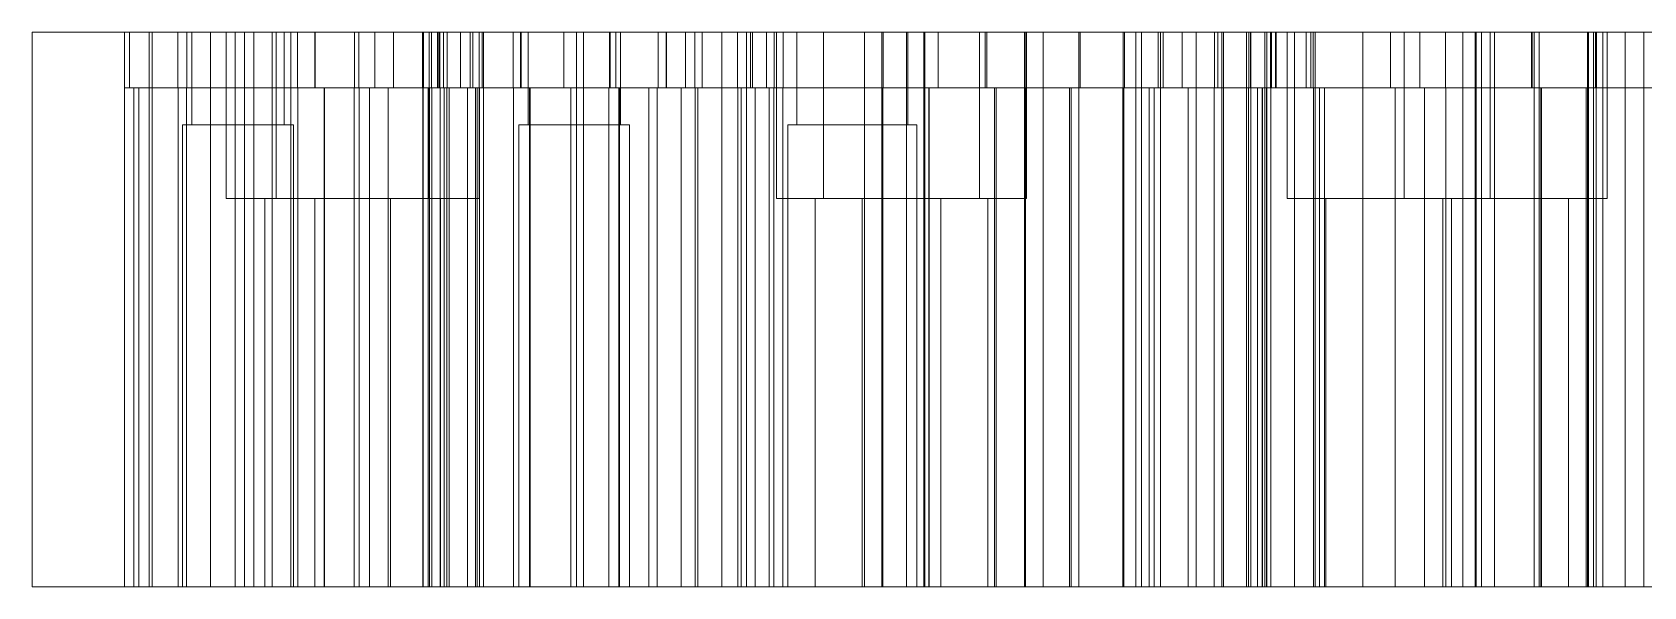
# Model space of a CAD drawing. Header units: millimetres. Extents: x 494 to 18201, y 224 to 11417.
# Drawn here: x 16304.2 to 16391.5, y 2505.9 to 2535.9 of the extents above; entities that cross this region are included whole.
import ezdxf
from ezdxf.lldxf.tags import DXFTag

# ---------------------------------------------------------------- set-up
doc = ezdxf.new("R2010")
doc.units = ezdxf.units.MM
for name, color, linetype in [('DIE', 7, 'Continuous'), ('DIE_W', 1, 'Continuous'), ('DIM', 7, 'Continuous')]:
    doc.layers.add(name, color=color, linetype=linetype)
tags = doc.linetypes.add('DASHED', pattern='A,12.86,[0,arial.ttf,S=0,R=0,X=0,Y=0],-12.86', length=25.72).pattern_tags.tags
tags[12:13] = [DXFTag(74, 4), DXFTag(75, 0), DXFTag(340, '0'), DXFTag(46, 0.0), DXFTag(50, 0.0), DXFTag(44, 0.0), DXFTag(45, 0.0)]

msp = doc.modelspace()

# ---------------------------------------------------------------- linework, layer by layer
at = {"layer": 'DIE', "color": 6, "linetype": 'Continuous', "lineweight": 13}
for p, q in [((16309.17658, 2535.93578), (16309.17658, 2532.93578)), ((16312.05678, 2535.93578), (16309.17658, 2535.93578)), ((16312.05678, 2535.93578), (16318.5444, 2535.93578)), ((16319.48935, 2535.93578), (16318.5444, 2535.93578)), ((16319.48935, 2535.93578), (16319.48935, 2532.93578)), ((16319.48935, 2535.93578), (16321.85931, 2535.93578)), ((16325.31096, 2535.93578), (16321.85931, 2535.93578)), ((16326.12434, 2535.93578), (16325.31096, 2535.93578)), ((16326.12434, 2535.93578), (16326.12434, 2532.93578)), ((16326.12434, 2535.93578), (16327.38206, 2535.93578)), ((16327.38206, 2535.93578), (16332.97067, 2535.93578)), ((16335.44625, 2535.93578), (16332.97067, 2535.93578)), ((16309.17658, 2532.93578), (16312.05678, 2532.93578)), ((16318.5444, 2532.93578), (16312.05678, 2532.93578)), ((16319.48935, 2532.93578), (16318.5444, 2532.93578)), ((16319.48935, 2532.93578), (16321.85931, 2532.93578)), ((16325.31096, 2532.93578), (16321.85931, 2532.93578)), ((16326.12434, 2532.93578), (16325.31096, 2532.93578)), ((16326.12434, 2532.93578), (16327.38206, 2532.93578)), ((16332.97067, 2532.93578), (16327.38206, 2532.93578)), ((16335.44625, 2532.93578), (16332.97067, 2532.93578))]:
    msp.add_line(p, q, dxfattribs=at)
at = {"layer": 'DIE', "color": 155, "linetype": 'DASHED', "lineweight": 13, "ltscale": 0.501132}
for p, q in [((16309.17942, 2535.93578), (16309.17942, 2532.93578)), ((16309.45266, 2535.93578), (16309.45266, 2532.93578)), ((16310.5186, 2535.93579), (16310.5186, 2505.93579)), ((16310.5186, 2535.93579), (16310.5186, 2505.93579)), ((16310.67658, 2535.93579), (16310.67658, 2505.93579)), ((16310.67658, 2535.93579), (16310.67658, 2505.93579)), ((16312.55056, 2535.93578), (16312.55056, 2532.93578)), ((16313.83455, 2535.93579), (16313.83455, 2505.93579)), ((16313.83455, 2535.93579), (16313.83455, 2505.93579)), ((16315.67658, 2535.93579), (16315.67658, 2505.93579)), ((16315.67658, 2535.93579), (16315.67658, 2505.93579)), ((16316.17658, 2535.93579), (16316.17658, 2505.93579)), ((16318.17658, 2535.93579), (16318.17658, 2505.93579)), ((16319.48946, 2535.93578), (16319.48946, 2532.93578)), ((16319.50443, 2535.93578), (16319.50443, 2532.93578)), ((16321.624, 2535.93578), (16321.624, 2532.93578)), ((16322.73161, 2535.93578), (16322.73161, 2532.93578)), ((16323.75262, 2535.93578), (16323.75262, 2532.93578)), ((16325.36901, 2535.93578), (16325.36901, 2532.93578)), ((16325.80074, 2535.93579), (16325.80074, 2532.93579)), ((16326.12792, 2535.93578), (16326.12792, 2532.93578)), ((16326.25823, 2535.93578), (16326.25823, 2532.93578)), ((16326.45069, 2535.93579), (16326.45069, 2532.93579)), ((16326.65476, 2535.93579), (16326.65476, 2532.93579)), ((16327.89816, 2535.93579), (16327.89816, 2532.93579)), ((16328.0382, 2535.93579), (16328.0382, 2532.93579)), ((16328.54354, 2535.93579), (16328.54354, 2532.93579)), ((16328.61771, 2535.93579), (16328.61771, 2532.93579)), ((16330.23331, 2535.93579), (16330.23331, 2532.93579)), ((16330.61709, 2535.93579), (16330.61709, 2532.93579)), ((16330.65021, 2535.93579), (16330.65021, 2532.93579)), ((16333.65644, 2535.93579), (16333.65644, 2532.93579)), ((16334.02925, 2535.93579), (16334.02925, 2532.93579)), ((16335.48341, 2535.93578), (16335.48341, 2532.93578)), ((16335.77859, 2535.93579), (16335.77859, 2532.93579)), ((16338.07374, 2535.93579), (16338.07374, 2532.93579)), ((16338.52639, 2535.93579), (16338.52639, 2532.93579)), ((16339.5641, 2535.93579), (16339.5641, 2532.93579)), ((16340.06345, 2535.93579), (16340.06345, 2532.93579)), ((16340.46857, 2535.93579), (16340.46857, 2532.93579)), ((16342.37736, 2535.93579), (16342.37736, 2532.93579)), ((16342.87174, 2535.93578), (16342.87174, 2505.93578)), ((16342.87174, 2535.93578), (16342.87174, 2505.93578)), ((16343.07529, 2535.93579), (16343.07529, 2532.93579)), ((16343.07923, 2535.93579), (16343.07923, 2532.93579)), ((16343.18297, 2535.93579), (16343.18297, 2532.93579)), ((16343.9409, 2535.93579), (16343.9409, 2532.93579)), ((16344.3604, 2535.93579), (16344.3604, 2532.93579)), ((16344.84221, 2535.93579), (16344.84221, 2532.93579)), ((16349.25763, 2535.93579), (16349.25763, 2532.93579)), ((16350.1877, 2535.93578), (16350.1877, 2505.93578)), ((16350.1877, 2535.93578), (16350.1877, 2505.93578)), ((16350.25855, 2535.93579), (16350.25855, 2532.93579)), ((16352.46514, 2535.93578), (16352.46514, 2505.93578)), ((16352.52972, 2535.93578), (16352.52972, 2505.93578)), ((16353.24496, 2535.93579), (16353.24496, 2532.93579)), ((16353.25187, 2535.93579), (16353.25187, 2532.93579)), ((16355.87923, 2535.93578), (16355.87923, 2532.93578)), ((16357.98835, 2535.93579), (16357.98835, 2532.93579)), ((16358.93688, 2535.93578), (16358.93688, 2532.93578)), ((16360.94445, 2535.93579), (16360.94445, 2532.93579)), ((16363.25812, 2535.93578), (16363.25812, 2532.93578)), ((16363.33331, 2535.93578), (16363.33331, 2532.93578)), ((16365.15698, 2535.93578), (16365.15698, 2532.93578)), ((16365.28691, 2535.93579), (16365.28691, 2505.93579)), ((16365.28691, 2535.93579), (16365.28691, 2505.93579)), ((16365.43382, 2535.93578), (16365.43382, 2532.93578)), ((16366.46661, 2535.93578), (16366.46661, 2532.93578)), ((16368.21266, 2535.93578), (16368.21266, 2532.93578)), ((16368.39404, 2535.93578), (16368.39404, 2532.93578)), ((16368.60287, 2535.93579), (16368.60287, 2505.93579)), ((16368.60287, 2535.93579), (16368.60287, 2505.93579)), ((16370.07004, 2535.93578), (16370.07004, 2532.93578)), ((16370.15999, 2535.93578), (16370.15999, 2532.93578)), ((16370.94489, 2535.93579), (16370.94489, 2505.93579)), ((16371.23981, 2535.93578), (16371.23981, 2532.93578)), ((16371.52198, 2535.93578), (16371.52198, 2532.93578)), ((16371.55595, 2535.93578), (16371.55595, 2532.93578)), ((16372.54154, 2535.93578), (16372.54154, 2532.93578)), ((16373.17237, 2535.93578), (16373.17237, 2532.93578)), ((16373.56502, 2535.93578), (16373.56502, 2532.93578)), ((16376.24126, 2535.93578), (16376.24126, 2532.93578)), ((16377.75292, 2535.93578), (16377.75292, 2532.93578)), ((16379.33582, 2535.93578), (16379.33582, 2532.93578)), ((16380.72902, 2535.93578), (16380.72902, 2532.93578)), ((16382.33597, 2535.93578), (16382.33597, 2505.93578)), ((16382.38345, 2535.93578), (16382.38345, 2505.93578)), ((16382.66902, 2535.93578), (16382.66902, 2505.93578)), ((16383.38602, 2535.93579), (16383.38602, 2532.93579)), ((16385.38541, 2535.93579), (16385.38541, 2532.93579)), ((16385.41852, 2535.93579), (16385.41852, 2532.93579)), ((16385.79262, 2535.93578), (16385.79262, 2532.93578)), ((16388.42475, 2535.93579), (16388.42475, 2532.93579)), ((16388.46335, 2535.93578), (16388.46335, 2505.93578)), ((16388.85085, 2535.93578), (16388.85085, 2532.93578)), ((16388.88386, 2535.93578), (16388.88386, 2505.93578)), ((16309.67895, 2505.93578), (16309.67895, 2532.93578)), ((16309.95218, 2505.93578), (16309.95218, 2532.93578)), ((16312.53377, 2505.93578), (16312.53377, 2532.93578)), ((16319.98944, 2505.93578), (16319.98944, 2532.93578)), ((16320.00441, 2505.93578), (16320.00441, 2532.93578)), ((16321.60721, 2505.93578), (16321.60721, 2532.93578)), ((16322.43792, 2505.93578), (16322.43792, 2532.93578)), ((16323.45892, 2505.93578), (16323.45892, 2532.93578)), ((16325.34472, 2505.93578), (16325.34472, 2532.93578)), ((16325.62446, 2532.93579), (16325.62446, 2505.93579)), ((16325.82275, 2532.93579), (16325.82275, 2505.93579)), ((16326.27712, 2532.93579), (16326.27712, 2505.93579)), ((16326.4812, 2532.93579), (16326.4812, 2505.93579)), ((16326.62756, 2505.93578), (16326.62756, 2532.93578)), ((16326.75787, 2505.93578), (16326.75787, 2532.93578)), ((16328.1811, 2532.93579), (16328.1811, 2505.93579)), ((16328.26973, 2532.93579), (16328.26973, 2505.93579)), ((16328.40978, 2532.93579), (16328.40978, 2505.93579)), ((16328.61779, 2532.93579), (16328.61779, 2505.93579)), ((16330.23903, 2532.93579), (16330.23903, 2505.93579)), ((16331.11702, 2532.93579), (16331.11702, 2505.93579)), ((16331.15013, 2532.93579), (16331.15013, 2505.93579)), ((16333.65532, 2532.93579), (16333.65532, 2505.93579)), ((16334.03498, 2532.93579), (16334.03498, 2505.93579)), ((16335.41614, 2532.93579), (16335.41614, 2505.93579)), ((16335.98328, 2505.93578), (16335.98328, 2532.93578)), ((16337.57391, 2532.93579), (16337.57391, 2505.93579)), ((16338.02246, 2532.93579), (16338.02246, 2505.93579)), ((16338.02656, 2532.93579), (16338.02656, 2505.93579)), ((16339.32477, 2532.93579), (16339.32477, 2505.93579)), ((16340.07782, 2532.93579), (16340.07782, 2505.93579)), ((16340.22924, 2532.93579), (16340.22924, 2505.93579)), ((16342.39172, 2532.93579), (16342.39172, 2505.93579)), ((16342.57529, 2532.93579), (16342.57529, 2505.93579)), ((16342.57923, 2532.93579), (16342.57923, 2505.93579)), ((16343.33161, 2532.93579), (16343.33161, 2505.93579)), ((16344.08953, 2532.93579), (16344.08953, 2505.93579)), ((16344.35315, 2532.93579), (16344.35315, 2505.93579)), ((16344.84063, 2532.93579), (16344.84063, 2505.93579)), ((16349.25605, 2532.93579), (16349.25605, 2505.93579)), ((16350.25744, 2532.93579), (16350.25744, 2505.93579)), ((16352.74496, 2532.93579), (16352.74496, 2505.93579)), ((16352.75187, 2532.93579), (16352.75187, 2505.93579)), ((16356.37917, 2505.93578), (16356.37917, 2532.93578)), ((16357.98111, 2532.93579), (16357.98111, 2505.93579)), ((16358.92721, 2505.93578), (16358.92721, 2532.93578)), ((16360.44452, 2532.93579), (16360.44452, 2505.93579)), ((16363.24845, 2505.93578), (16363.24845, 2532.93578)), ((16363.30901, 2505.93578), (16363.30901, 2532.93578)), ((16364.67677, 2505.93578), (16364.67677, 2532.93578)), ((16364.95361, 2505.93578), (16364.95361, 2532.93578)), ((16366.77779, 2505.93578), (16366.77779, 2532.93578)), ((16368.19559, 2505.93578), (16368.19559, 2532.93578)), ((16368.70522, 2505.93578), (16368.70522, 2532.93578)), ((16370.05297, 2505.93578), (16370.05297, 2532.93578)), ((16370.17685, 2505.93578), (16370.17685, 2532.93578)), ((16371.02198, 2532.93578), (16371.02198, 2505.93578)), ((16371.05596, 2532.93578), (16371.05596, 2505.93578)), ((16371.25667, 2505.93578), (16371.25667, 2532.93578)), ((16372.55132, 2532.93578), (16372.55132, 2505.93578)), ((16373.56728, 2532.93578), (16373.56728, 2505.93578)), ((16373.67237, 2505.93578), (16373.67237, 2532.93578)), ((16376.24353, 2532.93578), (16376.24353, 2505.93578)), ((16378.00713, 2532.93578), (16378.00713, 2505.93578)), ((16379.59003, 2532.93578), (16379.59003, 2505.93578)), ((16380.75103, 2532.93578), (16380.75103, 2505.93578)), ((16383.3861, 2532.93579), (16383.3861, 2505.93579)), ((16385.8024, 2532.93578), (16385.8024, 2505.93578)), ((16385.88533, 2532.93579), (16385.88533, 2505.93579)), ((16385.91845, 2532.93579), (16385.91845, 2505.93579)), ((16388.35093, 2532.93578), (16388.35093, 2505.93578)), ((16388.42364, 2532.93579), (16388.42364, 2505.93579))]:
    msp.add_line(p, q, dxfattribs=at)
at = {"layer": 'DIE', "color": 155, "linetype": 'Continuous', "lineweight": 13}
for p, q in [((16312.05678, 2535.93578), (16312.05678, 2532.93578)), ((16318.5444, 2535.93578), (16318.5444, 2532.93578)), ((16321.85931, 2535.93578), (16321.85931, 2532.93578)), ((16325.31096, 2535.93578), (16325.31096, 2532.93578)), ((16327.38206, 2535.93578), (16327.38206, 2532.93578)), ((16332.97067, 2535.93578), (16332.97067, 2532.93578)), ((16357.92745, 2535.93578), (16357.92745, 2505.93578)), ((16358.92745, 2535.93578), (16358.92745, 2505.93578)), ((16364.25767, 2535.93578), (16364.25767, 2505.93578)), ((16367.22729, 2535.93578), (16367.22729, 2505.93578)), ((16368.70081, 2535.93578), (16368.70081, 2505.93578)), ((16370.18562, 2535.93578), (16370.18562, 2505.93578)), ((16388.74108, 2535.93578), (16388.74108, 2505.93578)), ((16390.46335, 2535.93578), (16390.46335, 2505.93578)), ((16312.07675, 2505.93578), (16312.07675, 2532.93578)), ((16318.56437, 2505.93578), (16318.56437, 2532.93578)), ((16321.88532, 2505.93578), (16321.88532, 2532.93578)), ((16325.33697, 2505.93578), (16325.33697, 2532.93578)), ((16327.75629, 2505.93578), (16327.75629, 2532.93578)), ((16333.3449, 2505.93578), (16333.3449, 2532.93578))]:
    msp.add_line(p, q, dxfattribs=at)
at = {"layer": 'DIE', "color": 31, "linetype": 'DASHED', "lineweight": 13, "ltscale": 0.501132}
for p, q in [((16314.67658, 2535.93579), (16314.67658, 2526.93579)), ((16317.38359, 2535.93579), (16317.38359, 2526.93579)), ((16325.67658, 2526.93579), (16325.67658, 2535.93579)), ((16328.38359, 2526.93579), (16328.38359, 2535.93579)), ((16344.48388, 2535.93578), (16344.48388, 2526.93578)), ((16347.02972, 2535.93578), (16347.02972, 2526.93578)), ((16355.48388, 2526.93578), (16355.48388, 2535.93578)), ((16358.02972, 2526.93578), (16358.02972, 2535.93578)), ((16372.1519, 2535.93579), (16372.1519, 2526.93579)), ((16378.48388, 2535.93578), (16378.48388, 2526.93578)), ((16383.1519, 2526.93579), (16383.1519, 2535.93579)), ((16389.48388, 2526.93578), (16389.48388, 2535.93578)), ((16325.67658, 2526.93579), (16314.67658, 2526.93579)), ((16328.38359, 2526.93579), (16325.67634, 2526.93579)), ((16355.48388, 2526.93578), (16344.48388, 2526.93578)), ((16358.02972, 2526.93578), (16355.4836, 2526.93578)), ((16378.48348, 2526.93579), (16372.1519, 2526.93579)), ((16389.48388, 2526.93578), (16378.48388, 2526.93578))]:
    msp.add_line(p, q, dxfattribs=at)
at = {"layer": 'DIE', "color": 6, "linetype": 'DASHED', "lineweight": 13, "ltscale": 0.501132}
for p, q in [((16315.17658, 2532.93579), (16315.17658, 2535.93579)), ((16319.50447, 2532.93578), (16319.50447, 2535.93578)), ((16326.12425, 2535.93579), (16326.12425, 2532.93579)), ((16326.25894, 2532.93578), (16326.25894, 2535.93578)), ((16335.48612, 2532.93578), (16335.48612, 2535.93578)), ((16338.52141, 2535.93579), (16338.52141, 2532.93579)), ((16338.52972, 2532.93579), (16338.52972, 2535.93579)), ((16353.25187, 2532.93579), (16353.25187, 2535.93579)), ((16360.94489, 2532.93579), (16360.94489, 2535.93579)), ((16371.03897, 2535.93578), (16371.03897, 2532.93578)), ((16371.28739, 2535.93578), (16371.28739, 2532.93578)), ((16371.29584, 2535.93578), (16371.29584, 2532.93578)), ((16371.52198, 2535.93578), (16371.52198, 2532.93578)), ((16371.5365, 2535.93578), (16371.5365, 2532.93578)), ((16371.55199, 2535.93578), (16371.55199, 2532.93578)), ((16373.17237, 2535.93578), (16373.17239, 2535.93578)), ((16373.17239, 2535.93578), (16373.17239, 2532.93578)), ((16373.17244, 2535.93578), (16373.17244, 2532.93578)), ((16373.17247, 2535.93578), (16373.17247, 2532.93578)), ((16373.42241, 2535.93578), (16373.42241, 2532.93578)), ((16373.42243, 2535.93578), (16373.42243, 2532.93578)), ((16385.52972, 2532.93578), (16385.52972, 2535.93578)), ((16353.25187, 2532.93579), (16350.25855, 2532.93579))]:
    msp.add_line(p, q, dxfattribs=at)
at = {"layer": 'DIE', "color": 11, "linetype": 'Continuous', "lineweight": 13}
for p, q in [((16309.67658, 2532.93578), (16309.67658, 2505.93578)), ((16319.98935, 2532.93578), (16319.98935, 2505.93578)), ((16326.62434, 2532.93578), (16326.62434, 2505.93578)), ((16309.67658, 2505.93578), (16312.07675, 2505.93578)), ((16318.56437, 2505.93578), (16312.07675, 2505.93578)), ((16319.98935, 2505.93578), (16318.56437, 2505.93578)), ((16319.98935, 2505.93578), (16321.88532, 2505.93578)), ((16325.33697, 2505.93578), (16321.88532, 2505.93578)), ((16326.62433, 2505.93578), (16325.33697, 2505.93578)), ((16326.62434, 2505.93578), (16327.75629, 2505.93578)), ((16333.3449, 2505.93578), (16327.75629, 2505.93578)), ((16335.94638, 2505.93578), (16333.3449, 2505.93578))]:
    msp.add_line(p, q, dxfattribs=at)
at = {"layer": 'DIE', "color": 11, "linetype": 'DASHED', "lineweight": 13, "ltscale": 0.501132}
for p, q in [((16320.00447, 2505.93578), (16320.00447, 2532.93578)), ((16325.62425, 2532.93579), (16325.62425, 2505.93579)), ((16326.75894, 2505.93578), (16326.75894, 2532.93578)), ((16335.98328, 2532.93578), (16335.94638, 2532.93578)), ((16335.98328, 2532.93578), (16335.98612, 2532.93578)), ((16335.98612, 2505.93578), (16335.98612, 2532.93578)), ((16363.30901, 2532.93578), (16335.98658, 2532.93578)), ((16338.02141, 2532.93579), (16338.02141, 2505.93579)), ((16338.02972, 2505.93579), (16338.02972, 2532.93579)), ((16352.75187, 2505.93579), (16352.75187, 2532.93579)), ((16360.36668, 2532.93579), (16360.36668, 2505.93579)), ((16360.44489, 2505.93579), (16360.44489, 2532.93579)), ((16364.67677, 2532.93578), (16363.30901, 2532.93578)), ((16364.95361, 2532.93578), (16364.67677, 2532.93578)), ((16368.19559, 2532.93578), (16364.95361, 2532.93578)), ((16370.05297, 2532.93578), (16368.19559, 2532.93578)), ((16373.67247, 2532.93578), (16370.05297, 2532.93578)), ((16370.53897, 2532.93578), (16370.53897, 2505.93578)), ((16370.80108, 2532.93578), (16370.80108, 2505.93578)), ((16370.80998, 2532.93578), (16370.80998, 2505.93578)), ((16371.02198, 2532.93578), (16371.02198, 2505.93578)), ((16371.03649, 2532.93578), (16371.03649, 2505.93578)), ((16371.052, 2532.93578), (16371.052, 2505.93578)), ((16373.67239, 2505.93578), (16373.67239, 2532.93578)), ((16373.67244, 2505.93578), (16373.67244, 2532.93578)), ((16373.90866, 2532.93578), (16373.67247, 2532.93578)), ((16373.67247, 2505.93578), (16373.67247, 2532.93578)), ((16373.90864, 2505.93578), (16373.90864, 2532.93578)), ((16373.90866, 2532.93578), (16374.17242, 2532.93578)), ((16373.90866, 2505.93578), (16373.90866, 2532.93578)), ((16374.17242, 2505.93578), (16374.17242, 2532.93578)), ((16374.1725, 2532.93578), (16385.8024, 2532.93578)), ((16385.8024, 2532.93578), (16388.35093, 2532.93578)), ((16388.35093, 2532.93578), (16388.40916, 2532.93578)), ((16388.90925, 2532.93579), (16392.78973, 2532.93579)), ((16312.32074, 2530.93578), (16312.32074, 2505.93578)), ((16318.32074, 2530.93578), (16312.32074, 2530.93578)), ((16318.32074, 2505.93578), (16318.32074, 2530.93578)), ((16330.53216, 2530.93579), (16330.53216, 2505.93579)), ((16336.53216, 2530.93579), (16330.53216, 2530.93579)), ((16336.53216, 2505.93579), (16336.53216, 2530.93579)), ((16345.09706, 2530.93579), (16345.09706, 2505.93579)), ((16352.09706, 2530.93579), (16345.09706, 2530.93579)), ((16352.09706, 2505.93579), (16352.09706, 2530.93579)), ((16373.67239, 2505.93578), (16373.67237, 2505.93578))]:
    msp.add_line(p, q, dxfattribs=at)
at = {"layer": 'DIE', "color": 5, "linetype": 'DASHED', "lineweight": 13, "ltscale": 0.501132}
for p, q in [((16316.77358, 2526.93579), (16316.77358, 2505.93579)), ((16319.48059, 2526.93579), (16319.48059, 2505.93579)), ((16323.57958, 2505.93579), (16323.57958, 2526.93579)), ((16326.28659, 2505.93579), (16326.28659, 2526.93579)), ((16346.58088, 2526.93578), (16346.58088, 2505.93578)), ((16349.12672, 2526.93578), (16349.12672, 2505.93578)), ((16353.38688, 2505.93578), (16353.38688, 2526.93578)), ((16355.93272, 2505.93578), (16355.93272, 2526.93578)), ((16374.2489, 2526.93579), (16374.2489, 2505.93579)), ((16380.58088, 2526.93578), (16380.58088, 2505.93578)), ((16381.0549, 2505.93579), (16381.0549, 2526.93579)), ((16387.38688, 2505.93578), (16387.38688, 2526.93578))]:
    msp.add_line(p, q, dxfattribs=at)
at = {"layer": 'DIE', "color": 155, "linetype": 'DASHED', "lineweight": 13, "ltscale": 0.501132}
msp.add_lwpolyline([(16338.52226, 2535.93579), (16338.52226, 2535.87579), (16338.52226, 2535.81579), (16338.52226, 2535.75579), (16338.52226, 2535.69579), (16338.52226, 2535.63579), (16338.52226, 2535.57579), (16338.52226, 2535.51579), (16338.52226, 2535.45579), (16338.52226, 2535.39579), (16338.52226, 2535.33579), (16338.52226, 2535.27579), (16338.52226, 2535.21579), (16338.52226, 2535.15579), (16338.52226, 2535.09579), (16338.52226, 2535.03579), (16338.52226, 2534.97579), (16338.52226, 2534.91579), (16338.52226, 2534.85579), (16338.52226, 2534.79579), (16338.52226, 2534.73579), (16338.52226, 2534.67579), (16338.52226, 2534.61579), (16338.52226, 2534.55579), (16338.52226, 2534.49579), (16338.52226, 2534.43579), (16338.52226, 2534.37579), (16338.52226, 2534.31579), (16338.52226, 2534.25579), (16338.52226, 2534.19579), (16338.52226, 2534.13579), (16338.52226, 2534.07579), (16338.52226, 2534.01579), (16338.52226, 2533.95579), (16338.52226, 2533.89579), (16338.52226, 2533.83579), (16338.52226, 2533.77579), (16338.52226, 2533.71579), (16338.52226, 2533.65579), (16338.52226, 2533.59579), (16338.52226, 2533.53579), (16338.52226, 2533.47579), (16338.52226, 2533.41579), (16338.52226, 2533.35579), (16338.52226, 2533.29579), (16338.52226, 2533.23579), (16338.52226, 2533.17579), (16338.52226, 2533.11579), (16338.52226, 2533.05579), (16338.52226, 2532.99579), (16338.52226, 2532.93579)], dxfattribs=at)
at = {"layer": 'DIE_W', "color": 1, "linetype": 'DASHED', "lineweight": 13, "ltscale": 0.501132}
for p, q in [((16312.82074, 2535.93578), (16312.82074, 2530.93578)), ((16317.17658, 2535.93579), (16317.17658, 2505.93579)), ((16317.82074, 2530.93578), (16317.82074, 2535.93578)), ((16326.19859, 2535.93579), (16326.19859, 2532.93579)), ((16331.03216, 2535.93579), (16331.03216, 2530.93579)), ((16336.03216, 2530.93579), (16336.03216, 2535.93579)), ((16341.52972, 2535.93578), (16341.52972, 2505.93578)), ((16345.59706, 2535.93579), (16345.59706, 2530.93579)), ((16351.52972, 2535.93578), (16351.52972, 2505.93578)), ((16351.59706, 2530.93579), (16351.59706, 2535.93579)), ((16355.7989, 2535.93578), (16355.7989, 2532.93578)), ((16360.8666, 2535.93579), (16360.8666, 2532.93579)), ((16363.94489, 2535.93579), (16363.94489, 2505.93579)), ((16369.94489, 2535.93579), (16369.94489, 2505.93579)), ((16373.67242, 2532.93578), (16373.67242, 2535.93578)), ((16381.66902, 2535.93578), (16381.66902, 2505.93578)), ((16388.90923, 2535.93578), (16388.90923, 2532.93578)), ((16315.17658, 2505.93579), (16315.17658, 2532.93579)), ((16325.69849, 2505.93579), (16325.69849, 2532.93579)), ((16356.29896, 2505.93578), (16356.29896, 2532.93578)), ((16360.8666, 2505.93579), (16360.8666, 2532.93579)), ((16385.52972, 2532.93578), (16385.52972, 2505.93578)), ((16388.90923, 2532.93578), (16388.40916, 2532.93578)), ((16388.40916, 2505.93578), (16388.40916, 2532.93578))]:
    msp.add_line(p, q, dxfattribs=at)
at = {"layer": 'DIE_W', "color": 1, "linetype": 'Continuous', "lineweight": 13}
for p, q in [((16357.92745, 2535.93578), (16335.44625, 2535.93578)), ((16335.44625, 2535.93578), (16335.44625, 2532.93578)), ((16358.92745, 2535.93578), (16357.92745, 2535.93578)), ((16364.25767, 2535.93578), (16358.92745, 2535.93578)), ((16367.22729, 2535.93578), (16364.25767, 2535.93578)), ((16368.70081, 2535.93578), (16367.22729, 2535.93578)), ((16370.18562, 2535.93578), (16368.70081, 2535.93578)), ((16388.74108, 2535.93578), (16370.18562, 2535.93578)), ((16389.24108, 2535.93578), (16388.74108, 2535.93578)), ((16390.46335, 2535.93578), (16389.24098, 2535.93578)), ((16389.24108, 2505.93578), (16389.24108, 2535.93578)), ((16391.46335, 2535.93578), (16390.46335, 2535.93578)), ((16391.46335, 2535.93578), (16391.46335, 2505.93578)), ((16309.17658, 2532.93532), (16309.17658, 2505.93579)), ((16335.94638, 2532.93578), (16335.44625, 2532.93578)), ((16335.94638, 2532.93578), (16335.94638, 2505.93578)), ((16309.67658, 2505.93579), (16309.17658, 2505.93579)), ((16357.92745, 2505.93578), (16335.94638, 2505.93578)), ((16358.92745, 2505.93578), (16357.92745, 2505.93578)), ((16364.25767, 2505.93578), (16358.92745, 2505.93578)), ((16367.22729, 2505.93578), (16364.25767, 2505.93578)), ((16368.70081, 2505.93578), (16367.22729, 2505.93578)), ((16370.18562, 2505.93578), (16368.70081, 2505.93578)), ((16388.74108, 2505.93578), (16370.18562, 2505.93578)), ((16389.24108, 2505.93578), (16388.74108, 2505.93578)), ((16390.46335, 2505.93578), (16389.24098, 2505.93578)), ((16391.46335, 2505.93578), (16390.46335, 2505.93578))]:
    msp.add_line(p, q, dxfattribs=at)
at = {"layer": 'DIM', "color": 252, "linetype": 'DASHED', "lineweight": 18, "ltscale": 0.501132}
for p, q in [((16304.17655, 2535.93814), (16536.17655, 2535.93814)), ((16304.17655, 2505.93578), (16304.17655, 2535.93814)), ((16304.17655, 2505.93578), (16536.17655, 2505.93578))]:
    msp.add_line(p, q, dxfattribs=at)

doc.saveas('drawing.dxf')
